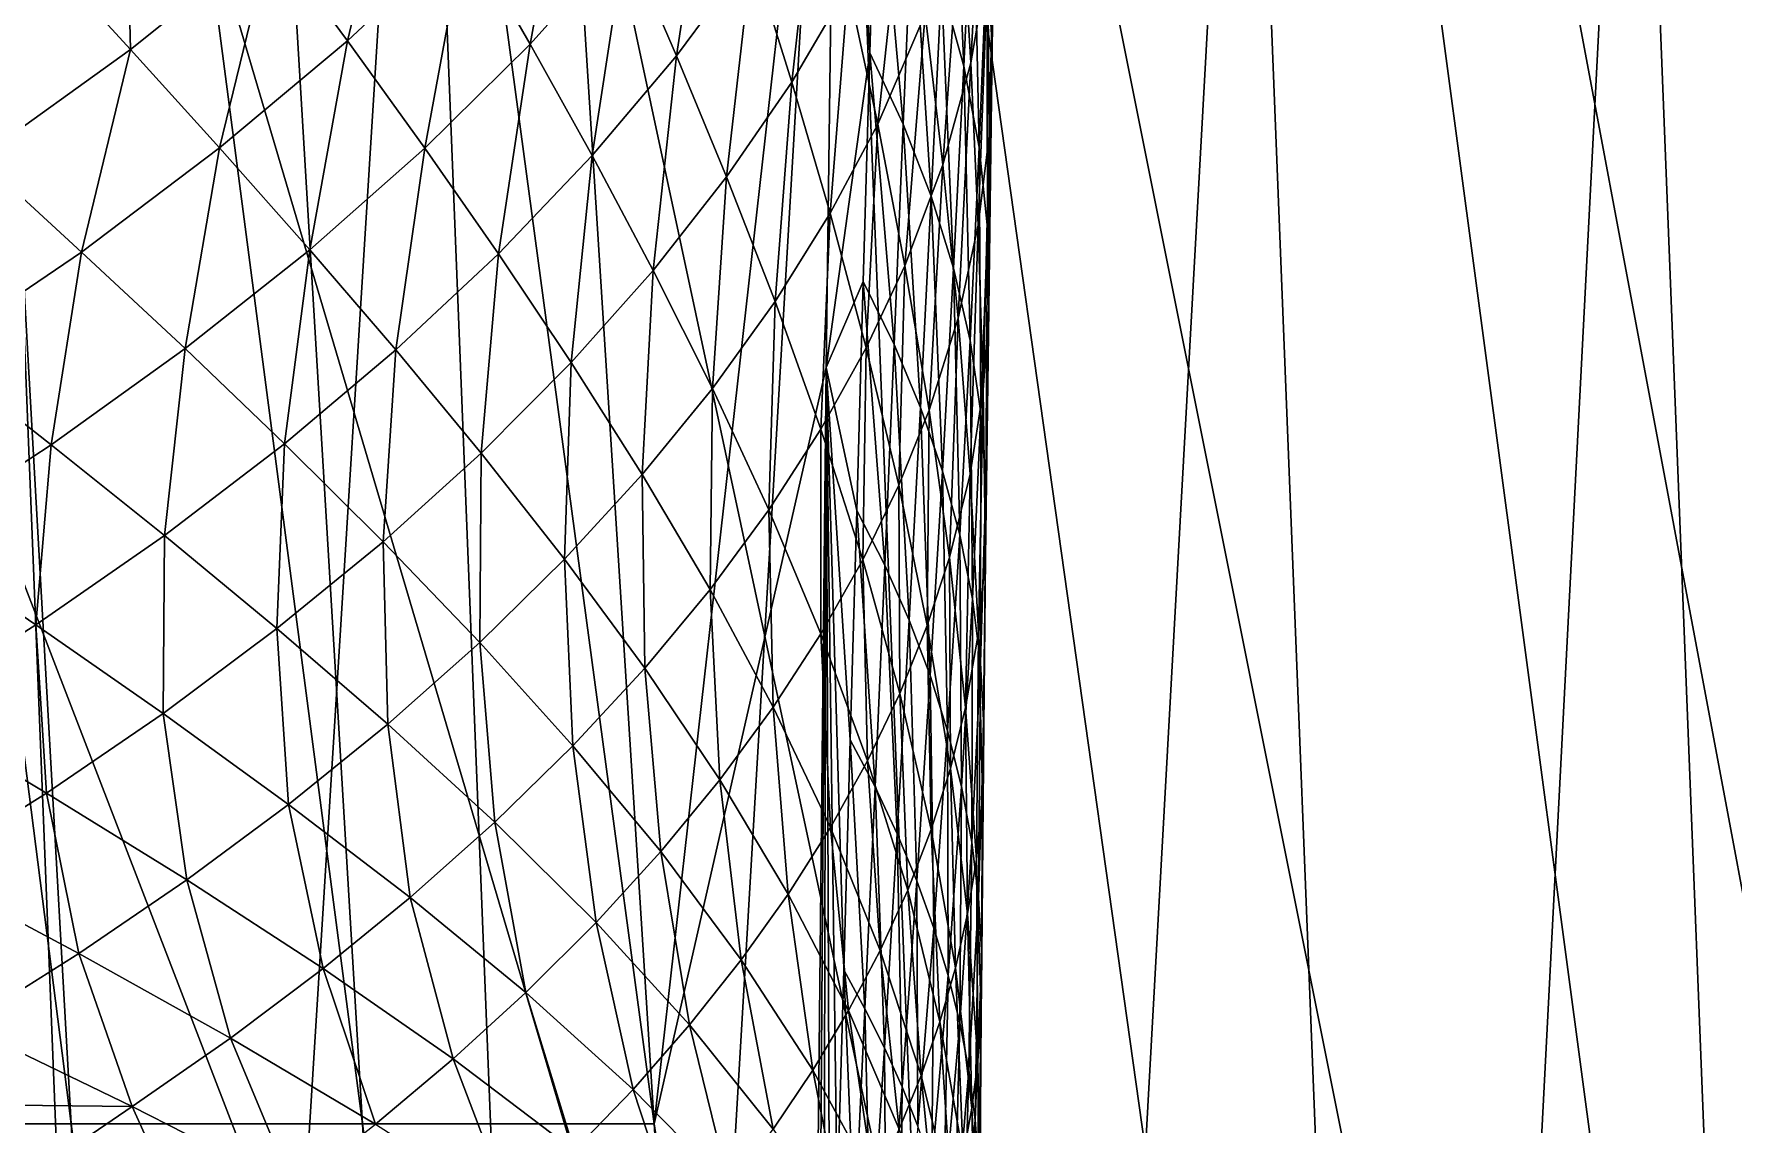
# Model space of a CAD drawing. Extents: x -53 to 3.8, y 0 to 88.2.
# Drawn here: x -3.929 to -2.78, y 13.226 to 13.963 of the extents above; entities that cross this region are included whole.
import ezdxf

# ---------------------------------------------------------------- set-up
doc = ezdxf.new("R2010")
doc.units = 0

msp = doc.modelspace()

# ---------------------------------------------------------------- linework, layer by layer
for points in [[(-3.119, 70.249), (0.34092, 36.1072, 0.77773), (3.4933, 5)], [(-3.119, 70.249), (3.4933, 5), (-1.84729, 18.2287)], [(-2.94129, 15.9572), (-2.69825, 16.2315), (-1.98652, 10.5377)], [(-3.20857, 15.7057), (-2.94129, 15.9572), (-2.25764, 10.6344)], [(-2.25764, 10.6344), (-2.94129, 15.9572), (-1.98652, 10.5377)], [(-4.24119, 15.8717, 12.7108), (-4.05313, 15.8717, 11.8379), (-3.90399, 13.2264, 12.0886)], [(-4.10119, 13.2264, 12.98), (-4.24119, 15.8717, 12.7108), (-3.90399, 13.2264, 12.0886)], [(-4.05313, 15.8717, 11.8379), (-3.86508, 15.8717, 10.965), (-3.70678, 13.2264, 11.1972)], [(-3.90399, 13.2264, 12.0886), (-4.05313, 15.8717, 11.8379), (-3.70678, 13.2264, 11.1972)], [(-3.86508, 15.8717, 10.965), (-3.67702, 15.8717, 10.092), (-3.50958, 13.2264, 10.3058)], [(-3.70678, 13.2264, 11.1972), (-3.86508, 15.8717, 10.965), (-3.50958, 13.2264, 10.3058)], [(-3.50958, 13.2264, 10.3058), (-3.67702, 15.8717, 10.092), (-3.3855, 14.3274, 9.33144)], [(-3.49673, 15.4799), (-3.20857, 15.7057), (-2.53899, 10.693)], [(-2.53899, 10.693), (-3.20857, 15.7057), (-2.25764, 10.6344)], [(-3.80378, 15.281), (-3.49673, 15.4799), (-2.82602, 10.7126)], [(-2.82602, 10.7126), (-3.49673, 15.4799), (-2.53899, 10.693)], [(-4.12776, 15.1099), (-3.80378, 15.281), (-2.82602, 10.7126)], [(-2.82602, 10.7126), (-4.46647, 14.968), (-4.12776, 15.1099)], [(-4.81579, 14.8568), (-4.46647, 14.968), (-2.82602, 10.7126)], [(-5.17309, 14.777), (-4.81579, 14.8568), (-2.82602, 10.7126)], [(-2.82602, 10.7126), (-5.53618, 14.7288), (-5.17309, 14.777)], [(-5.90286, 14.7126), (-5.53618, 14.7288), (-2.82602, 10.7126)], [(-46.3078, 10.7126), (-5.90286, 14.7126), (-2.82602, 10.7126)], [(-4.15239, 11.5406, 24.6195), (-3.8476, 11.5406, 24.1581), (-3.96223, 14.4258, 23.713)], [(-3.8476, 11.5406, 24.1581), (-3.66776, 14.4258, 23.2499), (-3.96223, 14.4258, 23.713)], [(-3.8476, 11.5406, 24.1581), (-3.55319, 11.5406, 23.6901), (-3.66776, 14.4258, 23.2499)], [(-3.55319, 11.5406, 23.6901), (-3.38361, 14.4258, 22.7803), (-3.66776, 14.4258, 23.2499)], [(-3.55319, 11.5406, 23.6901), (-3.26925, 11.5406, 23.2156), (-3.38361, 14.4258, 22.7803)], [(-3.38361, 14.4258, 22.7803), (-3.26925, 11.5406, 23.2156), (-3.1099, 14.4258, 22.3046)], [(-3.1099, 14.4258, 22.3046), (-3.26925, 11.5406, 23.2156), (-2.99591, 11.5406, 22.735)], [(-2.84676, 14.4258, 21.823), (-3.1099, 14.4258, 22.3046), (-2.99591, 11.5406, 22.735)], [(-2.99591, 11.5406, 22.735), (-2.73329, 11.5406, 22.2485), (-2.84676, 14.4258, 21.823)], [(-2.73329, 11.5406, 22.2485), (-2.59429, 14.4258, 21.3358), (-2.84676, 14.4258, 21.823)], [(-3.3855, 14.3274, 9.33144), (-3.39322, 13.7379, 9.58875), (-3.50958, 13.2264, 10.3058)], [(-3.3855, 14.3274, 9.33144), (-3.36368, 13.9507, 9.36525), (-3.39322, 13.7379, 9.58875)], [(-3.35915, 14.1047, 9.28439), (-3.36368, 13.9507, 9.36525), (-3.3855, 14.3274, 9.33144)], [(-3.86381, 13.9529, 6.1426), (-3.86894, 14.1627, 5.99276), (-3.98033, 14.0798, 5.8492)], [(-3.86381, 13.9529, 6.1426), (-3.76875, 14.0289, 6.2837), (-3.86894, 14.1627, 5.99276)], [(-3.28002, 14.144, 8.54097), (-3.28089, 13.9553, 8.52695), (-3.28453, 14.0161, 8.66299)], [(-3.28089, 13.9553, 8.52695), (-3.28002, 14.144, 8.54097), (-3.27869, 14.0771, 8.39503)], [(-3.3001, 13.9415, 8.91183), (-3.31513, 13.9961, 9.03663), (-3.30848, 14.1375, 8.93413)], [(-3.29373, 14.0769, 8.79878), (-3.3001, 13.9415, 8.91183), (-3.30848, 14.1375, 8.93413)], [(-3.29536, 13.9438, 8.10347), (-3.28591, 14.1242, 8.11047), (-3.30184, 14.0516, 7.95588)], [(-3.29536, 13.9438, 8.10347), (-3.28381, 14.0104, 8.24912), (-3.28591, 14.1242, 8.11047)], [(-3.71692, 13.9587, 6.44053), (-3.68124, 14.1073, 6.42837), (-3.76875, 14.0289, 6.2837)], [(-3.71692, 13.9587, 6.44053), (-3.63747, 14.0331, 6.58264), (-3.68124, 14.1073, 6.42837)], [(-3.59342, 13.9565, 6.7444), (-3.56525, 14.1093, 6.72762), (-3.63747, 14.0331, 6.58264)], [(-3.59342, 13.9565, 6.7444), (-3.52888, 14.0283, 6.88574), (-3.56525, 14.1093, 6.72762)], [(-3.34095, 13.9023, 9.25268), (-3.36368, 13.9507, 9.36525), (-3.35915, 14.1047, 9.28439)], [(-3.33482, 14.0506, 9.16086), (-3.34095, 13.9023, 9.25268), (-3.35915, 14.1047, 9.28439)], [(-3.49436, 13.9487, 7.04357), (-3.47116, 14.1015, 7.02932), (-3.52888, 14.0283, 6.88574)], [(-3.49436, 13.9487, 7.04357), (-3.44349, 14.0174, 7.18264), (-3.47116, 14.1015, 7.02932)], [(-3.41643, 13.9309, 7.3421), (-3.39899, 14.0871, 7.32339), (-3.44349, 14.0174, 7.18264)], [(-3.41643, 13.9309, 7.3421), (-3.37816, 13.9959, 7.47736), (-3.39899, 14.0871, 7.32339)], [(-3.96623, 13.8793, 6.0054), (-3.86381, 13.9529, 6.1426), (-3.98033, 14.0798, 5.8492)], [(-3.35827, 13.9024, 7.63705), (-3.33936, 14.0762, 7.64416), (-3.37816, 13.9959, 7.47736)], [(-3.35827, 13.9024, 7.63705), (-3.32613, 13.9767, 7.79592), (-3.33936, 14.0762, 7.64416)], [(-3.28974, 13.8868, 8.78661), (-3.3001, 13.9415, 8.91183), (-3.29373, 14.0769, 8.79878)], [(-3.28453, 14.0161, 8.66299), (-3.28974, 13.8868, 8.78661), (-3.29373, 14.0769, 8.79878)], [(-3.2828, 13.8946, 8.39086), (-3.27869, 14.0771, 8.39503), (-3.28381, 14.0104, 8.24912)], [(-3.2828, 13.8946, 8.39086), (-3.28089, 13.9553, 8.52695), (-3.27869, 14.0771, 8.39503)], [(-3.33482, 14.0506, 9.16086), (-3.32205, 13.8538, 9.1395), (-3.34095, 13.9023, 9.25268)], [(-3.31513, 13.9961, 9.03663), (-3.32205, 13.8538, 9.1395), (-3.33482, 14.0506, 9.16086)], [(-3.31416, 13.875, 7.9526), (-3.30184, 14.0516, 7.95588), (-3.32613, 13.9767, 7.79592)], [(-3.31416, 13.875, 7.9526), (-3.29536, 13.9438, 8.10347), (-3.30184, 14.0516, 7.95588)], [(-3.80344, 13.8863, 6.30158), (-3.76875, 14.0289, 6.2837), (-3.86381, 13.9529, 6.1426)], [(-3.80344, 13.8863, 6.30158), (-3.71692, 13.9587, 6.44053), (-3.76875, 14.0289, 6.2837)], [(-3.66466, 13.8862, 6.60554), (-3.63747, 14.0331, 6.58264), (-3.71692, 13.9587, 6.44053)], [(-3.66466, 13.8862, 6.60554), (-3.59342, 13.9565, 6.7444), (-3.63747, 14.0331, 6.58264)], [(-3.55151, 13.8811, 6.90639), (-3.52888, 14.0283, 6.88574), (-3.59342, 13.9565, 6.7444)], [(-3.55151, 13.8811, 6.90639), (-3.49436, 13.9487, 7.04357), (-3.52888, 14.0283, 6.88574)], [(-3.46048, 13.8667, 7.20823), (-3.44349, 14.0174, 7.18264), (-3.49436, 13.9487, 7.04357)], [(-3.46048, 13.8667, 7.20823), (-3.41643, 13.9309, 7.3421), (-3.44349, 14.0174, 7.18264)], [(-3.28408, 13.832, 8.66113), (-3.28974, 13.8868, 8.78661), (-3.28453, 14.0161, 8.66299)], [(-3.28089, 13.9553, 8.52695), (-3.28408, 13.832, 8.66113), (-3.28453, 14.0161, 8.66299)], [(-3.29026, 13.834, 8.2549), (-3.28381, 14.0104, 8.24912), (-3.29536, 13.9438, 8.10347)], [(-3.29026, 13.834, 8.2549), (-3.2828, 13.8946, 8.39086), (-3.28381, 14.0104, 8.24912)], [(-3.39039, 13.8421, 7.50802), (-3.37816, 13.9959, 7.47736), (-3.41643, 13.9309, 7.3421)], [(-3.39039, 13.8421, 7.50802), (-3.35827, 13.9024, 7.63705), (-3.37816, 13.9959, 7.47736)], [(-3.31513, 13.9961, 9.03663), (-3.30699, 13.8051, 9.02583), (-3.32205, 13.8538, 9.1395)], [(-3.3001, 13.9415, 8.91183), (-3.30699, 13.8051, 9.02583), (-3.31513, 13.9961, 9.03663)], [(-3.33986, 13.8067, 7.80255), (-3.32613, 13.9767, 7.79592), (-3.35827, 13.9024, 7.63705)], [(-3.33986, 13.8067, 7.80255), (-3.31416, 13.875, 7.9526), (-3.32613, 13.9767, 7.79592)], [(-3.74248, 13.8175, 6.46944), (-3.71692, 13.9587, 6.44053), (-3.80344, 13.8863, 6.30158)], [(-3.74248, 13.8175, 6.46944), (-3.66466, 13.8862, 6.60554), (-3.71692, 13.9587, 6.44053)], [(-3.61483, 13.8148, 6.77134), (-3.59342, 13.9565, 6.7444), (-3.66466, 13.8862, 6.60554)], [(-3.61483, 13.8148, 6.77134), (-3.55151, 13.8811, 6.90639), (-3.59342, 13.9565, 6.7444)], [(-3.28312, 13.7772, 8.53552), (-3.28408, 13.832, 8.66113), (-3.28089, 13.9553, 8.52695)], [(-3.28312, 13.7772, 8.53552), (-3.28089, 13.9553, 8.52695), (-3.2828, 13.8946, 8.39086)], [(-3.89689, 13.8159, 6.16609), (-3.86381, 13.9529, 6.1426), (-3.96623, 13.8793, 6.0054)], [(-3.89689, 13.8159, 6.16609), (-3.80344, 13.8863, 6.30158), (-3.86381, 13.9529, 6.1426)], [(-3.51023, 13.8035, 7.07594), (-3.49436, 13.9487, 7.04357), (-3.55151, 13.8811, 6.90639)], [(-3.51023, 13.8035, 7.07594), (-3.46048, 13.8667, 7.20823), (-3.49436, 13.9487, 7.04357)], [(-3.36812, 13.7961, 9.44551), (-3.39322, 13.7379, 9.58875), (-3.36368, 13.9507, 9.36525)], [(-3.34717, 13.7535, 9.34441), (-3.36812, 13.7961, 9.44551), (-3.36368, 13.9507, 9.36525)], [(-3.34095, 13.9023, 9.25268), (-3.34717, 13.7535, 9.34441), (-3.36368, 13.9507, 9.36525)], [(-3.30388, 13.7713, 8.11393), (-3.29536, 13.9438, 8.10347), (-3.31416, 13.875, 7.9526)], [(-3.30388, 13.7713, 8.11393), (-3.29026, 13.834, 8.2549), (-3.29536, 13.9438, 8.10347)], [(-3.42769, 13.7825, 7.3801), (-3.41643, 13.9309, 7.3421), (-3.46048, 13.8667, 7.20823)], [(-3.42769, 13.7825, 7.3801), (-3.39039, 13.8421, 7.50802), (-3.41643, 13.9309, 7.3421)], [(-3.3001, 13.9415, 8.91183), (-3.29579, 13.7562, 8.91176), (-3.30699, 13.8051, 9.02583)], [(-3.28974, 13.8868, 8.78661), (-3.29579, 13.7562, 8.91176), (-3.3001, 13.9415, 8.91183)], [(-3.36602, 13.7512, 7.68049), (-3.35827, 13.9024, 7.63705), (-3.39039, 13.8421, 7.50802)], [(-3.36602, 13.7512, 7.68049), (-3.33986, 13.8067, 7.80255), (-3.35827, 13.9024, 7.63705)], [(-3.34095, 13.9023, 9.25268), (-3.3293, 13.7107, 9.2428), (-3.34717, 13.7535, 9.34441)], [(-3.32205, 13.8538, 9.1395), (-3.3293, 13.7107, 9.2428), (-3.34095, 13.9023, 9.25268)], [(-3.82675, 13.7506, 6.33633), (-3.80344, 13.8863, 6.30158), (-3.89689, 13.8159, 6.16609)], [(-3.82675, 13.7506, 6.33633), (-3.74248, 13.8175, 6.46944), (-3.80344, 13.8863, 6.30158)], [(-3.68423, 13.7498, 6.63865), (-3.66466, 13.8862, 6.60554), (-3.74248, 13.8175, 6.46944)], [(-3.68423, 13.7498, 6.63865), (-3.61483, 13.8148, 6.77134), (-3.66466, 13.8862, 6.60554)], [(-3.28974, 13.8868, 8.78661), (-3.28847, 13.7073, 8.79742), (-3.29579, 13.7562, 8.91176)], [(-3.28685, 13.7225, 8.40994), (-3.2828, 13.8946, 8.39086), (-3.29026, 13.834, 8.2549)], [(-3.28408, 13.832, 8.66113), (-3.28847, 13.7073, 8.79742), (-3.28974, 13.8868, 8.78661)], [(-3.28685, 13.7225, 8.40994), (-3.28312, 13.7772, 8.53552), (-3.2828, 13.8946, 8.39086)], [(-3.99709, 13.7479, 6.03433), (-3.89689, 13.8159, 6.16609), (-3.96623, 13.8793, 6.0054)], [(-3.56561, 13.7412, 6.94542), (-3.55151, 13.8811, 6.90639), (-3.61483, 13.8148, 6.77134)], [(-3.56561, 13.7412, 6.94542), (-3.51023, 13.8035, 7.07594), (-3.55151, 13.8811, 6.90639)], [(-3.32347, 13.7089, 7.97351), (-3.31416, 13.875, 7.9526), (-3.33986, 13.8067, 7.80255)], [(-3.32347, 13.7089, 7.97351), (-3.30388, 13.7713, 8.11393), (-3.31416, 13.875, 7.9526)], [(-3.47011, 13.7236, 7.25346), (-3.46048, 13.8667, 7.20823), (-3.51023, 13.8035, 7.07594)], [(-3.47011, 13.7236, 7.25346), (-3.42769, 13.7825, 7.3801), (-3.46048, 13.8667, 7.20823)], [(-3.32205, 13.8538, 9.1395), (-3.31451, 13.6677, 9.14076), (-3.3293, 13.7107, 9.2428)], [(-3.30699, 13.8051, 9.02583), (-3.31451, 13.6677, 9.14076), (-3.32205, 13.8538, 9.1395)], [(-3.39674, 13.6961, 7.55929), (-3.39039, 13.8421, 7.50802), (-3.42769, 13.7825, 7.3801)], [(-3.39674, 13.6961, 7.55929), (-3.36602, 13.7512, 7.68049), (-3.39039, 13.8421, 7.50802)], [(-3.2957, 13.6658, 8.2796), (-3.29026, 13.834, 8.2549), (-3.30388, 13.7713, 8.11393)], [(-3.2957, 13.6658, 8.2796), (-3.28685, 13.7225, 8.40994), (-3.29026, 13.834, 8.2549)], [(-3.28408, 13.832, 8.66113), (-3.28502, 13.6584, 8.68292), (-3.28847, 13.7073, 8.79742)], [(-3.28312, 13.7772, 8.53552), (-3.28502, 13.6584, 8.68292), (-3.28408, 13.832, 8.66113)], [(-3.91734, 13.6855, 6.20649), (-3.89689, 13.8159, 6.16609), (-3.99709, 13.7479, 6.03433)], [(-3.91734, 13.6855, 6.20649), (-3.82675, 13.7506, 6.33633), (-3.89689, 13.8159, 6.16609)], [(-3.7596, 13.6862, 6.50854), (-3.74248, 13.8175, 6.46944), (-3.82675, 13.7506, 6.33633)], [(-3.7596, 13.6862, 6.50854), (-3.68423, 13.7498, 6.63865), (-3.74248, 13.8175, 6.46944)], [(-3.62654, 13.68, 6.81688), (-3.61483, 13.8148, 6.77134), (-3.68423, 13.7498, 6.63865)], [(-3.62654, 13.68, 6.81688), (-3.56561, 13.7412, 6.94542), (-3.61483, 13.8148, 6.77134)], [(-3.34393, 13.6582, 7.85913), (-3.33986, 13.8067, 7.80255), (-3.36602, 13.7512, 7.68049)], [(-3.34393, 13.6582, 7.85913), (-3.32347, 13.7089, 7.97351), (-3.33986, 13.8067, 7.80255)], [(-3.30699, 13.8051, 9.02583), (-3.30281, 13.6246, 9.03837), (-3.31451, 13.6677, 9.14076)], [(-3.29579, 13.7562, 8.91176), (-3.30281, 13.6246, 9.03837), (-3.30699, 13.8051, 9.02583)], [(-3.51758, 13.6655, 7.12826), (-3.51023, 13.8035, 7.07594), (-3.56561, 13.7412, 6.94542)], [(-3.51758, 13.6655, 7.12826), (-3.47011, 13.7236, 7.25346), (-3.51023, 13.8035, 7.07594)], [(-3.3725, 13.6412, 9.5253), (-3.39322, 13.7379, 9.58875), (-3.36812, 13.7961, 9.44551)], [(-3.35353, 13.6041, 9.43612), (-3.3725, 13.6412, 9.5253), (-3.36812, 13.7961, 9.44551)], [(-3.35353, 13.6041, 9.43612), (-3.36812, 13.7961, 9.44551), (-3.34717, 13.7535, 9.34441)], [(-3.43199, 13.6417, 7.43909), (-3.42769, 13.7825, 7.3801), (-3.47011, 13.7236, 7.25346)], [(-3.43199, 13.6417, 7.43909), (-3.39674, 13.6961, 7.55929), (-3.42769, 13.7825, 7.3801)], [(-3.3096, 13.6093, 8.14961), (-3.30388, 13.7713, 8.11393), (-3.32347, 13.7089, 7.97351)], [(-3.3096, 13.6093, 8.14961), (-3.2957, 13.6658, 8.2796), (-3.30388, 13.7713, 8.11393)], [(-3.28546, 13.6094, 8.56836), (-3.28312, 13.7772, 8.53552), (-3.28685, 13.7225, 8.40994)], [(-3.28312, 13.7772, 8.53552), (-3.28546, 13.6094, 8.56836), (-3.28502, 13.6584, 8.68292)], [(-4.01405, 13.6225, 6.08012), (-3.91734, 13.6855, 6.20649), (-3.99709, 13.7479, 6.03433)], [(-3.84083, 13.6243, 6.38123), (-3.82675, 13.7506, 6.33633), (-3.91734, 13.6855, 6.20649)], [(-3.84083, 13.6243, 6.38123), (-3.7596, 13.6862, 6.50854), (-3.82675, 13.7506, 6.33633)], [(-3.69293, 13.62, 6.69051), (-3.68423, 13.7498, 6.63865), (-3.7596, 13.6862, 6.50854)], [(-3.69293, 13.62, 6.69051), (-3.62654, 13.68, 6.81688), (-3.68423, 13.7498, 6.63865)], [(-3.36836, 13.6077, 7.74539), (-3.36602, 13.7512, 7.68049), (-3.39674, 13.6961, 7.55929)], [(-3.36836, 13.6077, 7.74539), (-3.34393, 13.6582, 7.85913), (-3.36602, 13.7512, 7.68049)], [(-3.34717, 13.7535, 9.34441), (-3.33694, 13.5669, 9.34654), (-3.35353, 13.6041, 9.43612)], [(-3.3293, 13.7107, 9.2428), (-3.33694, 13.5669, 9.34654), (-3.34717, 13.7535, 9.34441)], [(-3.29579, 13.7562, 8.91176), (-3.29423, 13.5814, 8.93571), (-3.30281, 13.6246, 9.03837)], [(-3.28847, 13.7073, 8.79742), (-3.29423, 13.5814, 8.93571), (-3.29579, 13.7562, 8.91176)], [(-3.57005, 13.6083, 7.00467), (-3.56561, 13.7412, 6.94542), (-3.62654, 13.68, 6.81688)], [(-3.57005, 13.6083, 7.00467), (-3.51758, 13.6655, 7.12826), (-3.56561, 13.7412, 6.94542)], [(-3.39322, 13.7379, 9.58875), (-3.4053, 12.5533, 10.0833), (-3.50958, 13.2264, 10.3058)], [(-3.39322, 13.7379, 9.58875), (-3.40011, 12.7084, 10.0027), (-3.4053, 12.5533, 10.0833)], [(-3.39516, 12.8637, 9.92265), (-3.40011, 12.7084, 10.0027), (-3.39322, 13.7379, 9.58875)], [(-3.39039, 13.0193, 9.84295), (-3.39516, 12.8637, 9.92265), (-3.39322, 13.7379, 9.58875)], [(-3.38578, 13.1749, 9.76349), (-3.39322, 13.7379, 9.58875), (-3.38129, 13.3305, 9.68414)], [(-3.39039, 13.0193, 9.84295), (-3.39322, 13.7379, 9.58875), (-3.38578, 13.1749, 9.76349)], [(-3.37687, 13.486, 9.60478), (-3.38129, 13.3305, 9.68414), (-3.39322, 13.7379, 9.58875)], [(-3.3725, 13.6412, 9.5253), (-3.37687, 13.486, 9.60478), (-3.39322, 13.7379, 9.58875)], [(-3.47172, 13.5878, 7.32003), (-3.47011, 13.7236, 7.25346), (-3.51758, 13.6655, 7.12826)], [(-3.47172, 13.5878, 7.32003), (-3.43199, 13.6417, 7.43909), (-3.47011, 13.7236, 7.25346)], [(-3.29002, 13.5587, 8.44933), (-3.28685, 13.7225, 8.40994), (-3.2957, 13.6658, 8.2796)], [(-3.29002, 13.5587, 8.44933), (-3.28546, 13.6094, 8.56836), (-3.28685, 13.7225, 8.40994)], [(-3.32474, 13.5633, 8.04358), (-3.32347, 13.7089, 7.97351), (-3.34393, 13.6582, 7.85913)], [(-3.3293, 13.7107, 9.2428), (-3.32274, 13.5295, 9.25659), (-3.33694, 13.5669, 9.34654)], [(-3.31451, 13.6677, 9.14076), (-3.32274, 13.5295, 9.25659), (-3.3293, 13.7107, 9.2428)], [(-3.32474, 13.5633, 8.04358), (-3.3096, 13.6093, 8.14961), (-3.32347, 13.7089, 7.97351)], [(-3.28847, 13.7073, 8.79742), (-3.28876, 13.5382, 8.83286), (-3.29423, 13.5814, 8.93571)], [(-3.28502, 13.6584, 8.68292), (-3.28876, 13.5382, 8.83286), (-3.28847, 13.7073, 8.79742)], [(-3.39671, 13.5577, 7.6324), (-3.39674, 13.6961, 7.55929), (-3.43199, 13.6417, 7.43909)], [(-3.39671, 13.5577, 7.6324), (-3.36836, 13.6077, 7.74539), (-3.39674, 13.6961, 7.55929)], [(-3.92777, 13.5639, 6.25693), (-3.91734, 13.6855, 6.20649), (-4.01405, 13.6225, 6.08012)], [(-3.92777, 13.5639, 6.25693), (-3.84083, 13.6243, 6.38123), (-3.91734, 13.6855, 6.20649)], [(-3.76471, 13.5613, 6.5665), (-3.7596, 13.6862, 6.50854), (-3.84083, 13.6243, 6.38123)], [(-3.76471, 13.5613, 6.5665), (-3.69293, 13.62, 6.69051), (-3.7596, 13.6862, 6.50854)], [(-3.62747, 13.5519, 6.88286), (-3.62654, 13.68, 6.81688), (-3.69293, 13.62, 6.69051)], [(-3.62747, 13.5519, 6.88286), (-3.57005, 13.6083, 7.00467), (-3.62654, 13.68, 6.81688)], [(-3.31451, 13.6677, 9.14076), (-3.31095, 13.4921, 9.16635), (-3.32274, 13.5295, 9.25659)], [(-3.30281, 13.6246, 9.03837), (-3.31095, 13.4921, 9.16635), (-3.31451, 13.6677, 9.14076)], [(-3.51588, 13.5346, 7.20224), (-3.51758, 13.6655, 7.12826), (-3.57005, 13.6083, 7.00467)], [(-3.51588, 13.5346, 7.20224), (-3.47172, 13.5878, 7.32003), (-3.51758, 13.6655, 7.12826)], [(-3.34325, 13.5174, 7.93799), (-3.34393, 13.6582, 7.85913), (-3.36836, 13.6077, 7.74539)], [(-3.34325, 13.5174, 7.93799), (-3.32474, 13.5633, 8.04358), (-3.34393, 13.6582, 7.85913)], [(-3.29877, 13.508, 8.3305), (-3.2957, 13.6658, 8.2796), (-3.3096, 13.6093, 8.14961)], [(-3.29877, 13.508, 8.3305), (-3.29002, 13.5587, 8.44933), (-3.2957, 13.6658, 8.2796)], [(-3.28502, 13.6584, 8.68292), (-3.28641, 13.495, 8.7299), (-3.28876, 13.5382, 8.83286)], [(-3.28546, 13.6094, 8.56836), (-3.28641, 13.495, 8.7299), (-3.28502, 13.6584, 8.68292)], [(-3.42897, 13.5081, 7.52027), (-3.43199, 13.6417, 7.43909), (-3.47172, 13.5878, 7.32003)], [(-3.42897, 13.5081, 7.52027), (-3.39671, 13.5577, 7.6324), (-3.43199, 13.6417, 7.43909)], [(-3.36009, 13.4543, 9.52793), (-3.37687, 13.486, 9.60478), (-3.3725, 13.6412, 9.5253)], [(-3.36009, 13.4543, 9.52793), (-3.3725, 13.6412, 9.5253), (-3.35353, 13.6041, 9.43612)], [(-4.01656, 13.5076, 6.14049), (-3.92777, 13.5639, 6.25693), (-4.01405, 13.6225, 6.08012)], [(-3.84174, 13.5039, 6.44504), (-3.84083, 13.6243, 6.38123), (-3.92777, 13.5639, 6.25693)], [(-3.84174, 13.5039, 6.44504), (-3.76471, 13.5613, 6.5665), (-3.84083, 13.6243, 6.38123)], [(-3.30281, 13.6246, 9.03837), (-3.30156, 13.4545, 9.07585), (-3.31095, 13.4921, 9.16635)], [(-3.29423, 13.5814, 8.93571), (-3.30156, 13.4545, 9.07585), (-3.30281, 13.6246, 9.03837)], [(-3.68975, 13.4966, 6.763), (-3.69293, 13.62, 6.69051), (-3.76471, 13.5613, 6.5665)], [(-3.68975, 13.4966, 6.763), (-3.62747, 13.5519, 6.88286), (-3.69293, 13.62, 6.69051)], [(-3.30905, 13.4667, 8.23345), (-3.3096, 13.6093, 8.14961), (-3.32474, 13.5633, 8.04358)], [(-3.30905, 13.4667, 8.23345), (-3.29877, 13.508, 8.3305), (-3.3096, 13.6093, 8.14961)], [(-3.28727, 13.45, 8.62284), (-3.28546, 13.6094, 8.56836), (-3.29002, 13.5587, 8.44933)], [(-3.28546, 13.6094, 8.56836), (-3.28727, 13.45, 8.62284), (-3.28641, 13.495, 8.7299)], [(-3.56443, 13.482, 7.08588), (-3.57005, 13.6083, 7.00467), (-3.62747, 13.5519, 6.88286)], [(-3.56443, 13.482, 7.08588), (-3.51588, 13.5346, 7.20224), (-3.57005, 13.6083, 7.00467)], [(-3.3651, 13.4719, 7.83294), (-3.36836, 13.6077, 7.74539), (-3.39671, 13.5577, 7.6324)], [(-3.3651, 13.4719, 7.83294), (-3.34325, 13.5174, 7.93799), (-3.36836, 13.6077, 7.74539)], [(-3.34506, 13.4226, 9.45076), (-3.36009, 13.4543, 9.52793), (-3.35353, 13.6041, 9.43612)], [(-3.33694, 13.5669, 9.34654), (-3.34506, 13.4226, 9.45076), (-3.35353, 13.6041, 9.43612)], [(-3.46509, 13.459, 7.40912), (-3.47172, 13.5878, 7.32003), (-3.51588, 13.5346, 7.20224)], [(-3.46509, 13.459, 7.40912), (-3.42897, 13.5081, 7.52027), (-3.47172, 13.5878, 7.32003)], [(-3.29423, 13.5814, 8.93571), (-3.29459, 13.4169, 8.98517), (-3.30156, 13.4545, 9.07585)], [(-3.28876, 13.5382, 8.83286), (-3.29459, 13.4169, 8.98517), (-3.29423, 13.5814, 8.93571)], [(-3.92061, 13.4501, 6.33087), (-3.92777, 13.5639, 6.25693), (-4.01656, 13.5076, 6.14049)], [(-3.92061, 13.4501, 6.33087), (-3.84174, 13.5039, 6.44504), (-3.92777, 13.5639, 6.25693)], [(-3.33182, 13.3907, 9.3733), (-3.34506, 13.4226, 9.45076), (-3.33694, 13.5669, 9.34654)], [(-3.32213, 13.4255, 8.13668), (-3.32474, 13.5633, 8.04358), (-3.34325, 13.5174, 7.93799)], [(-3.32274, 13.5295, 9.25659), (-3.33182, 13.3907, 9.3733), (-3.33694, 13.5669, 9.34654)], [(-3.32213, 13.4255, 8.13668), (-3.30905, 13.4667, 8.23345), (-3.32474, 13.5633, 8.04358)], [(-3.75681, 13.4424, 6.64524), (-3.76471, 13.5613, 6.5665), (-3.84174, 13.5039, 6.44504)], [(-3.75681, 13.4424, 6.64524), (-3.68975, 13.4966, 6.763), (-3.76471, 13.5613, 6.5665)], [(-3.61732, 13.4303, 6.97107), (-3.62747, 13.5519, 6.88286), (-3.68975, 13.4966, 6.763)], [(-3.61732, 13.4303, 6.97107), (-3.56443, 13.482, 7.08588), (-3.62747, 13.5519, 6.88286)], [(-3.39028, 13.4267, 7.7285), (-3.39671, 13.5577, 7.6324), (-3.42897, 13.5081, 7.52027)], [(-3.39028, 13.4267, 7.7285), (-3.3651, 13.4719, 7.83294), (-3.39671, 13.5577, 7.6324)], [(-3.2915, 13.4052, 8.51585), (-3.29002, 13.5587, 8.44933), (-3.29877, 13.508, 8.3305)], [(-3.2915, 13.4052, 8.51585), (-3.28727, 13.45, 8.62284), (-3.29002, 13.5587, 8.44933)], [(-3.50504, 13.4105, 7.29906), (-3.51588, 13.5346, 7.20224), (-3.56443, 13.482, 7.08588)], [(-3.50504, 13.4105, 7.29906), (-3.46509, 13.459, 7.40912), (-3.51588, 13.5346, 7.20224)], [(-3.32035, 13.3588, 9.2956), (-3.33182, 13.3907, 9.3733), (-3.32274, 13.5295, 9.25659)], [(-3.31095, 13.4921, 9.16635), (-3.32035, 13.3588, 9.2956), (-3.32274, 13.5295, 9.25659)], [(-3.28876, 13.5382, 8.83286), (-3.29003, 13.3793, 8.89434), (-3.29459, 13.4169, 8.98517)], [(-3.28641, 13.495, 8.7299), (-3.29003, 13.3793, 8.89434), (-3.28876, 13.5382, 8.83286)], [(-3.33798, 13.3844, 8.04026), (-3.34325, 13.5174, 7.93799), (-3.3651, 13.4719, 7.83294)], [(-3.33798, 13.3844, 8.04026), (-3.32213, 13.4255, 8.13668), (-3.34325, 13.5174, 7.93799)], [(-4.00411, 13.3978, 6.21937), (-3.92061, 13.4501, 6.33087), (-4.01656, 13.5076, 6.14049)], [(-3.41877, 13.3818, 7.62478), (-3.42897, 13.5081, 7.52027), (-3.46509, 13.459, 7.40912)], [(-3.41877, 13.3818, 7.62478), (-3.39028, 13.4267, 7.7285), (-3.42897, 13.5081, 7.52027)], [(-3.29747, 13.3685, 8.42837), (-3.29877, 13.508, 8.3305), (-3.30905, 13.4667, 8.23345)], [(-3.29747, 13.3685, 8.42837), (-3.2915, 13.4052, 8.51585), (-3.29877, 13.508, 8.3305)], [(-3.82566, 13.3914, 6.53418), (-3.84174, 13.5039, 6.44504), (-3.92061, 13.4501, 6.33087)], [(-3.82566, 13.3914, 6.53418), (-3.75681, 13.4424, 6.64524), (-3.84174, 13.5039, 6.44504)], [(-3.67448, 13.3795, 6.85796), (-3.68975, 13.4966, 6.763), (-3.75681, 13.4424, 6.64524)], [(-3.67448, 13.3795, 6.85796), (-3.61732, 13.4303, 6.97107), (-3.68975, 13.4966, 6.763)], [(-3.28641, 13.495, 8.7299), (-3.28786, 13.3401, 8.79984), (-3.29003, 13.3793, 8.89434)], [(-3.28727, 13.45, 8.62284), (-3.28786, 13.3401, 8.79984), (-3.28641, 13.495, 8.7299)], [(-3.36688, 13.3042, 9.6199), (-3.38129, 13.3305, 9.68414), (-3.37687, 13.486, 9.60478)], [(-3.36009, 13.4543, 9.52793), (-3.36688, 13.3042, 9.6199), (-3.37687, 13.486, 9.60478)], [(-3.31067, 13.3268, 9.21769), (-3.32035, 13.3588, 9.2956), (-3.31095, 13.4921, 9.16635)], [(-3.30156, 13.4545, 9.07585), (-3.31067, 13.3268, 9.21769), (-3.31095, 13.4921, 9.16635)], [(-3.5488, 13.3625, 7.1902), (-3.56443, 13.482, 7.08588), (-3.61732, 13.4303, 6.97107)], [(-3.5488, 13.3625, 7.1902), (-3.50504, 13.4105, 7.29906), (-3.56443, 13.482, 7.08588)], [(-3.35661, 13.3436, 7.94425), (-3.3651, 13.4719, 7.83294), (-3.39028, 13.4267, 7.7285)], [(-3.35661, 13.3436, 7.94425), (-3.33798, 13.3844, 8.04026), (-3.3651, 13.4719, 7.83294)], [(-3.3057, 13.3319, 8.34103), (-3.30905, 13.4667, 8.23345), (-3.32213, 13.4255, 8.13668)], [(-3.3057, 13.3319, 8.34103), (-3.29747, 13.3685, 8.42837), (-3.30905, 13.4667, 8.23345)], [(-3.89876, 13.3415, 6.42535), (-3.92061, 13.4501, 6.33087), (-4.00411, 13.3978, 6.21937)], [(-3.89876, 13.3415, 6.42535), (-3.82566, 13.3914, 6.53418), (-3.92061, 13.4501, 6.33087)], [(-3.45053, 13.3373, 7.52186), (-3.46509, 13.459, 7.40912), (-3.50504, 13.4105, 7.29906)], [(-3.45053, 13.3373, 7.52186), (-3.41877, 13.3818, 7.62478), (-3.46509, 13.459, 7.40912)], [(-3.35371, 13.2778, 9.55544), (-3.36688, 13.3042, 9.6199), (-3.36009, 13.4543, 9.52793)], [(-3.35371, 13.2778, 9.55544), (-3.36009, 13.4543, 9.52793), (-3.34506, 13.4226, 9.45076)], [(-3.30279, 13.2947, 9.13959), (-3.31067, 13.3268, 9.21769), (-3.30156, 13.4545, 9.07585)], [(-3.29459, 13.4169, 8.98517), (-3.30279, 13.2947, 9.13959), (-3.30156, 13.4545, 9.07585)], [(-3.2883, 13.301, 8.70531), (-3.28727, 13.45, 8.62284), (-3.2915, 13.4052, 8.51585)], [(-3.28727, 13.45, 8.62284), (-3.2883, 13.301, 8.70531), (-3.28786, 13.3401, 8.79984)], [(-3.73338, 13.3314, 6.75095), (-3.75681, 13.4424, 6.64524), (-3.82566, 13.3914, 6.53418)], [(-3.73338, 13.3314, 6.75095), (-3.67448, 13.3795, 6.85796), (-3.75681, 13.4424, 6.64524)], [(-3.59631, 13.3152, 7.08266), (-3.61732, 13.4303, 6.97107), (-3.67448, 13.3795, 6.85796)], [(-3.59631, 13.3152, 7.08266), (-3.5488, 13.3625, 7.1902), (-3.61732, 13.4303, 6.97107)], [(-3.37799, 13.3031, 7.84872), (-3.39028, 13.4267, 7.7285), (-3.41877, 13.3818, 7.62478)], [(-3.37799, 13.3031, 7.84872), (-3.35661, 13.3436, 7.94425), (-3.39028, 13.4267, 7.7285)], [(-3.31617, 13.2955, 8.2539), (-3.32213, 13.4255, 8.13668), (-3.33798, 13.3844, 8.04026)], [(-3.31617, 13.2955, 8.2539), (-3.3057, 13.3319, 8.34103), (-3.32213, 13.4255, 8.13668)], [(-3.34179, 13.2514, 9.49076), (-3.35371, 13.2778, 9.55544), (-3.34506, 13.4226, 9.45076)], [(-3.34506, 13.4226, 9.45076), (-3.33182, 13.3907, 9.3733), (-3.34179, 13.2514, 9.49076)], [(-3.29669, 13.2626, 9.06136), (-3.30279, 13.2947, 9.13959), (-3.29459, 13.4169, 8.98517)], [(-3.29003, 13.3793, 8.89434), (-3.29669, 13.2626, 9.06136), (-3.29459, 13.4169, 8.98517)], [(-3.48556, 13.2933, 7.41983), (-3.50504, 13.4105, 7.29906), (-3.5488, 13.3625, 7.1902)], [(-3.48556, 13.2933, 7.41983), (-3.45053, 13.3373, 7.52186), (-3.50504, 13.4105, 7.29906)], [(-3.29061, 13.269, 8.62795), (-3.2915, 13.4052, 8.51585), (-3.29747, 13.3685, 8.42837)], [(-3.29061, 13.269, 8.62795), (-3.2883, 13.301, 8.70531), (-3.2915, 13.4052, 8.51585)], [(-3.976, 13.2928, 6.31886), (-3.89876, 13.3415, 6.42535), (-4.00411, 13.3978, 6.21937)], [(-3.79608, 13.2843, 6.64575), (-3.82566, 13.3914, 6.53418), (-3.89876, 13.3415, 6.42535)], [(-3.79608, 13.2843, 6.64575), (-3.73338, 13.3314, 6.75095), (-3.82566, 13.3914, 6.53418)], [(-3.34179, 13.2514, 9.49076), (-3.33182, 13.3907, 9.3733), (-3.33112, 13.2249, 9.42589)], [(-3.33182, 13.3907, 9.3733), (-3.32035, 13.3588, 9.2956), (-3.33112, 13.2249, 9.42589)], [(-3.64545, 13.2704, 6.98064), (-3.67448, 13.3795, 6.85796), (-3.73338, 13.3314, 6.75095)], [(-3.64545, 13.2704, 6.98064), (-3.59631, 13.3152, 7.08266), (-3.67448, 13.3795, 6.85796)], [(-3.40211, 13.2628, 7.75375), (-3.41877, 13.3818, 7.62478), (-3.45053, 13.3373, 7.52186)], [(-3.40211, 13.2628, 7.75375), (-3.37799, 13.3031, 7.84872), (-3.41877, 13.3818, 7.62478)], [(-3.32888, 13.2591, 8.16702), (-3.33798, 13.3844, 8.04026), (-3.35661, 13.3436, 7.94425)], [(-3.32888, 13.2591, 8.16702), (-3.31617, 13.2955, 8.2539), (-3.33798, 13.3844, 8.04026)], [(-3.29226, 13.2291, 8.97992), (-3.29669, 13.2626, 9.06136), (-3.29003, 13.3793, 8.89434)], [(-3.28786, 13.3401, 8.79984), (-3.29226, 13.2291, 8.97992), (-3.29003, 13.3793, 8.89434)], [(-3.29468, 13.2371, 8.55064), (-3.29747, 13.3685, 8.42837), (-3.3057, 13.3319, 8.34103)], [(-3.29468, 13.2371, 8.55064), (-3.29061, 13.269, 8.62795), (-3.29747, 13.3685, 8.42837)], [(-3.52381, 13.2497, 7.31878), (-3.5488, 13.3625, 7.1902), (-3.59631, 13.3152, 7.08266)], [(-3.52381, 13.2497, 7.31878), (-3.48556, 13.2933, 7.41983), (-3.5488, 13.3625, 7.1902)], [(-3.33112, 13.2249, 9.42589), (-3.32035, 13.3588, 9.2956), (-3.32169, 13.1983, 9.36086)], [(-3.32035, 13.3588, 9.2956), (-3.31067, 13.3268, 9.21769), (-3.32169, 13.1983, 9.36086)], [(-3.86253, 13.2381, 6.54245), (-3.89876, 13.3415, 6.42535), (-3.976, 13.2928, 6.31886)], [(-3.86253, 13.2381, 6.54245), (-3.79608, 13.2843, 6.64575), (-3.89876, 13.3415, 6.42535)], [(-3.42897, 13.2228, 7.6594), (-3.45053, 13.3373, 7.52186), (-3.48556, 13.2933, 7.41983)], [(-3.42897, 13.2228, 7.6594), (-3.40211, 13.2628, 7.75375), (-3.45053, 13.3373, 7.52186)], [(-3.34383, 13.2229, 8.08043), (-3.35661, 13.3436, 7.94425), (-3.37799, 13.3031, 7.84872)], [(-3.34383, 13.2229, 8.08043), (-3.32888, 13.2591, 8.16702), (-3.35661, 13.3436, 7.94425)], [(-3.28978, 13.1957, 8.89841), (-3.29226, 13.2291, 8.97992), (-3.28786, 13.3401, 8.79984)], [(-3.2883, 13.301, 8.70531), (-3.28978, 13.1957, 8.89841), (-3.28786, 13.3401, 8.79984)], [(-3.69795, 13.2262, 6.88002), (-3.73338, 13.3314, 6.75095), (-3.79608, 13.2843, 6.64575)], [(-3.69795, 13.2262, 6.88002), (-3.64545, 13.2704, 6.98064), (-3.73338, 13.3314, 6.75095)], [(-3.38578, 13.1749, 9.76349), (-3.38129, 13.3305, 9.68414), (-3.37394, 13.1539, 9.71207)], [(-3.38129, 13.3305, 9.68414), (-3.36688, 13.3042, 9.6199), (-3.37394, 13.1539, 9.71207)], [(-3.32169, 13.1983, 9.36086), (-3.31067, 13.3268, 9.21769), (-3.31353, 13.1717, 9.29568)], [(-3.30049, 13.2051, 8.47342), (-3.3057, 13.3319, 8.34103), (-3.31617, 13.2955, 8.2539)], [(-3.31067, 13.3268, 9.21769), (-3.30279, 13.2947, 9.13959), (-3.31353, 13.1717, 9.29568)], [(-3.30049, 13.2051, 8.47342), (-3.29468, 13.2371, 8.55064), (-3.3057, 13.3319, 8.34103)], [(-3.56358, 13.2083, 7.22266), (-3.59631, 13.3152, 7.08266), (-3.64545, 13.2704, 6.98064)], [(-3.56358, 13.2083, 7.22266), (-3.52381, 13.2497, 7.31878), (-3.59631, 13.3152, 7.08266)], [(-3.361, 13.1869, 7.9942), (-3.37799, 13.3031, 7.84872), (-3.40211, 13.2628, 7.75375)], [(-3.361, 13.1869, 7.9942), (-3.34383, 13.2229, 8.08043), (-3.37799, 13.3031, 7.84872)], [(-3.37394, 13.1539, 9.71207), (-3.36688, 13.3042, 9.6199), (-3.3629, 13.1328, 9.6605)], [(-3.36688, 13.3042, 9.6199), (-3.35371, 13.2778, 9.55544), (-3.3629, 13.1328, 9.6605)], [(-3.28919, 13.1683, 8.83166), (-3.2883, 13.301, 8.70531), (-3.29061, 13.269, 8.62795)], [(-3.28919, 13.1683, 8.83166), (-3.28978, 13.1957, 8.89841), (-3.2883, 13.301, 8.70531)], [(-3.976, 13.2928, 6.31886), (-4.04502, 13.2402, 6.23618), (-3.86253, 13.2381, 6.54245)], [(-3.45853, 13.1831, 7.56574), (-3.48556, 13.2933, 7.41983), (-3.52381, 13.2497, 7.31878)], [(-3.45853, 13.1831, 7.56574), (-3.42897, 13.2228, 7.6594), (-3.48556, 13.2933, 7.41983)], [(-3.30805, 13.1733, 8.39633), (-3.31617, 13.2955, 8.2539), (-3.32888, 13.2591, 8.16702)], [(-3.30805, 13.1733, 8.39633), (-3.30049, 13.2051, 8.47342), (-3.31617, 13.2955, 8.2539)], [(-3.31353, 13.1717, 9.29568), (-3.30279, 13.2947, 9.13959), (-3.30662, 13.145, 9.23037)], [(-3.30279, 13.2947, 9.13959), (-3.29669, 13.2626, 9.06136), (-3.30662, 13.145, 9.23037)], [(-3.75378, 13.1828, 6.78091), (-3.79608, 13.2843, 6.64575), (-3.86253, 13.2381, 6.54245)], [(-3.75378, 13.1828, 6.78091), (-3.69795, 13.2262, 6.88002), (-3.79608, 13.2843, 6.64575)], [(-3.3629, 13.1328, 9.6605), (-3.35371, 13.2778, 9.55544), (-3.35266, 13.1117, 9.60879)], [(-3.35266, 13.1117, 9.60879), (-3.35371, 13.2778, 9.55544), (-3.34179, 13.2514, 9.49076)], [(-3.60626, 13.1673, 7.12759), (-3.64545, 13.2704, 6.98064), (-3.69795, 13.2262, 6.88002)], [(-3.60626, 13.1673, 7.12759), (-3.56358, 13.2083, 7.22266), (-3.64545, 13.2704, 6.98064)], [(-3.28991, 13.141, 8.7649), (-3.29061, 13.269, 8.62795), (-3.29468, 13.2371, 8.55064)], [(-3.28991, 13.141, 8.7649), (-3.28919, 13.1683, 8.83166), (-3.29061, 13.269, 8.62795)], [(-3.38039, 13.151, 7.90836), (-3.40211, 13.2628, 7.75375), (-3.42897, 13.2228, 7.6594)], [(-3.38039, 13.151, 7.90836), (-3.361, 13.1869, 7.9942), (-3.40211, 13.2628, 7.75375)], [(-3.31736, 13.1415, 8.3194), (-3.32888, 13.2591, 8.16702), (-3.34383, 13.2229, 8.08043)], [(-3.31736, 13.1415, 8.3194), (-3.30805, 13.1733, 8.39633), (-3.32888, 13.2591, 8.16702)], [(-3.30662, 13.145, 9.23037), (-3.29669, 13.2626, 9.06136), (-3.30077, 13.1172, 9.16237)], [(-3.29669, 13.2626, 9.06136), (-3.29226, 13.2291, 8.97992), (-3.30077, 13.1172, 9.16237)], [(-3.48947, 13.1452, 7.47643), (-3.52381, 13.2497, 7.31878), (-3.56358, 13.2083, 7.22266)], [(-3.48947, 13.1452, 7.47643), (-3.45853, 13.1831, 7.56574), (-3.52381, 13.2497, 7.31878)], [(-3.34323, 13.0906, 9.55695), (-3.35266, 13.1117, 9.60879), (-3.34179, 13.2514, 9.49076)], [(-3.34179, 13.2514, 9.49076), (-3.33112, 13.2249, 9.42589), (-3.34323, 13.0906, 9.55695)], [(-4.04502, 13.2402, 6.23618), (-3.93033, 13.1919, 6.44561), (-3.86253, 13.2381, 6.54245)], [(-3.93033, 13.1919, 6.44561), (-3.81982, 13.1432, 6.66856), (-3.86253, 13.2381, 6.54245)], [(-3.86253, 13.2381, 6.54245), (-3.81982, 13.1432, 6.66856), (-3.75378, 13.1828, 6.78091)], [(-3.29193, 13.1136, 8.69816), (-3.29468, 13.2371, 8.55064), (-3.30049, 13.2051, 8.47342)], [(-3.29193, 13.1136, 8.69816), (-3.28991, 13.141, 8.7649), (-3.29468, 13.2371, 8.55064)], [(-3.755, 10.584, 12.3391), (-3.96131, 10.5834, 13.249), (-4.10119, 13.2264, 12.98)], [(-3.90399, 13.2264, 12.0886), (-3.755, 10.584, 12.3391), (-4.10119, 13.2264, 12.98)], [(-3.54869, 10.5845, 11.4292), (-3.755, 10.584, 12.3391), (-3.90399, 13.2264, 12.0886)], [(-3.70678, 13.2264, 11.1972), (-3.54869, 10.5845, 11.4292), (-3.90399, 13.2264, 12.0886)], [(-3.34239, 10.585, 10.5193), (-3.54869, 10.5845, 11.4292), (-3.70678, 13.2264, 11.1972)], [(-3.50958, 13.2264, 10.3058), (-3.34239, 10.585, 10.5193), (-3.70678, 13.2264, 11.1972)], [(-3.50958, 13.2264, 10.3058), (-3.4053, 12.5533, 10.0833), (-3.34239, 10.585, 10.5193)], [(-3.30077, 13.1172, 9.16237), (-3.29226, 13.2291, 8.97992), (-3.29629, 13.0894, 9.09428)], [(-3.29226, 13.2291, 8.97992), (-3.28978, 13.1957, 8.89841), (-3.29629, 13.0894, 9.09428)]]:
    msp.add_3dface(points)

doc.saveas('drawing.dxf')
